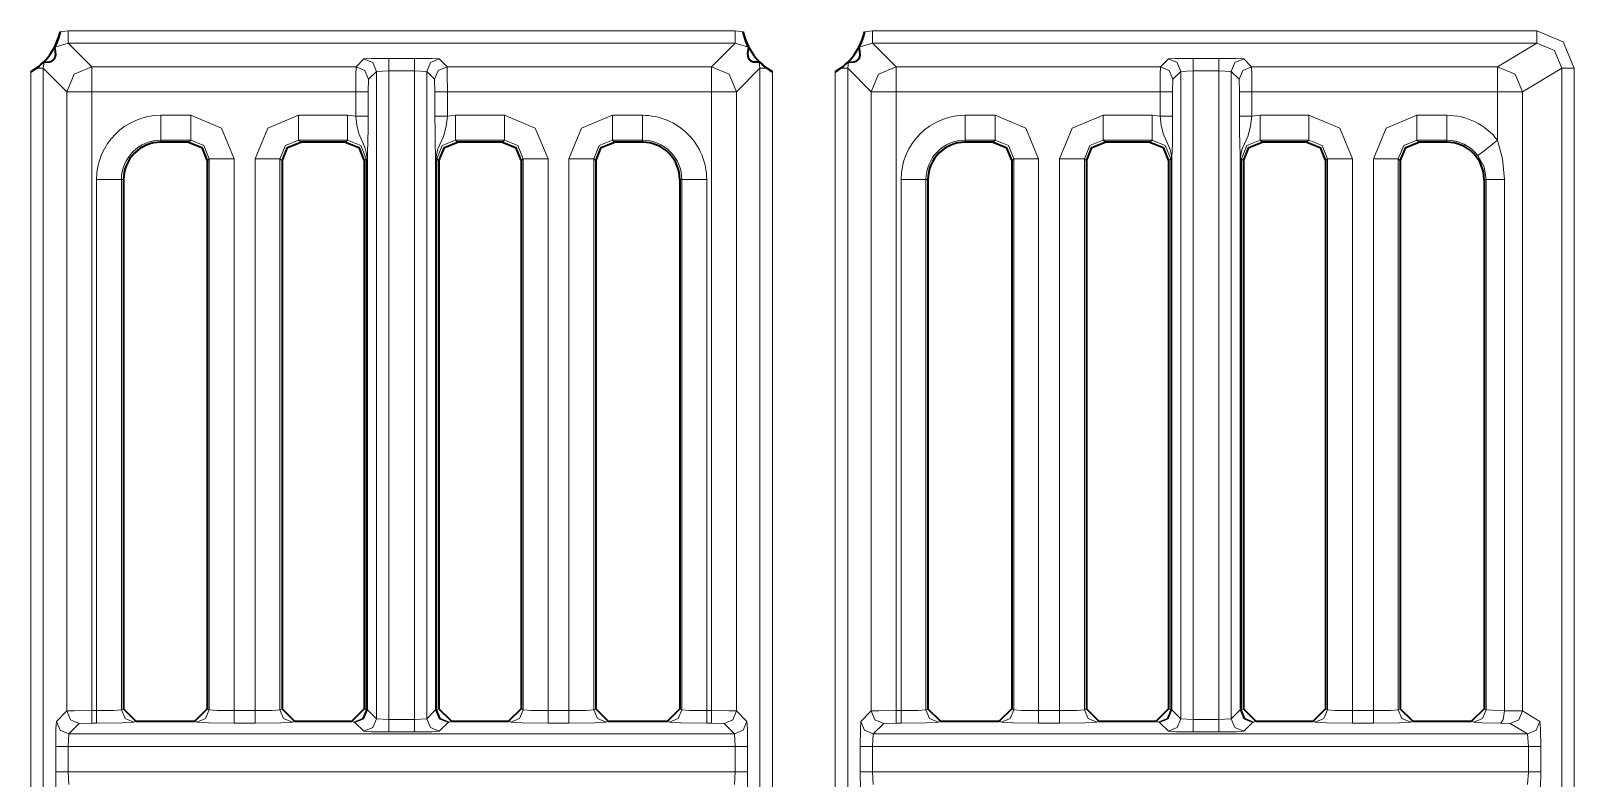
# Model space of a CAD drawing. Header units: millimetres. Extents: x 0 to 2941, y -405 to 1422.
# Drawn here: x 911.6 to 973.5, y 1172.7 to 1202.7 of the extents above; entities that cross this region are included whole.
import ezdxf

# ---------------------------------------------------------------- set-up
doc = ezdxf.new("R2010")
doc.units = ezdxf.units.MM
doc.layers.add('FINE', color=9, linetype='Continuous')
doc.layers.add('OUTLINE', color=7, linetype='Continuous')

msp = doc.modelspace()

# ---------------------------------------------------------------- linework, layer by layer
at = {"layer": 'FINE', "lineweight": 9}
for p, q in [((912.54, 1202.02), (913.079, 1202.178)), ((913.079, 1202.678), (912.756, 1202.642)), ((939.854, 1202.678), (913.079, 1202.678)), ((913.079, 1202.178), (939.854, 1202.178)), ((914.023, 1201.234), (913.079, 1202.178)), ((939.854, 1202.178), (938.91, 1201.234)), ((940.177, 1202.642), (939.854, 1202.678)), ((939.854, 1202.178), (940.393, 1202.02)), ((945.379, 1202.178), (972.044, 1202.178)), ((946.323, 1201.234), (945.379, 1202.178)), ((924.951, 1201.549), (924.636, 1201.234)), ((928.291, 1201.234), (927.976, 1201.549)), ((957.251, 1201.549), (956.936, 1201.234)), ((960.591, 1201.234), (960.276, 1201.549)), ((912.08, 1201.178), (912.113, 1201.433)), ((912.08, 1201.178), (913.023, 1200.234)), ((912.08, 1146.453), (912.08, 1201.178)), ((925.136, 1200.734), (925.451, 1201.049)), ((925.451, 1201.049), (925.951, 1201.075)), ((925.451, 1201.049), (925.451, 1175.058)), ((925.951, 1175.032), (925.951, 1201.075)), ((926.977, 1201.075), (927.476, 1201.049)), ((927.476, 1201.049), (927.792, 1200.734)), ((927.476, 1175.058), (927.476, 1201.049)), ((938.91, 1201.234), (928.291, 1201.234)), ((939.91, 1200.234), (940.854, 1201.178)), ((940.854, 1201.178), (940.854, 1146.453)), ((941.354, 1146.453), (941.354, 1201.033)), ((943.88, 1201.033), (943.88, 1146.453)), ((944.38, 1201.178), (944.412, 1201.433)), ((944.38, 1201.178), (945.323, 1200.234)), ((944.38, 1146.453), (944.38, 1201.178)), ((956.936, 1201.234), (946.323, 1201.234)), ((957.435, 1200.734), (957.751, 1201.049)), ((957.751, 1201.049), (958.251, 1201.075)), ((957.751, 1201.049), (957.751, 1175.058)), ((958.251, 1201.075), (959.276, 1201.075)), ((958.251, 1175.032), (958.251, 1201.075)), ((959.276, 1201.075), (959.276, 1175.032)), ((959.276, 1201.075), (959.776, 1201.049)), ((959.776, 1201.049), (960.091, 1200.734)), ((959.776, 1175.058), (959.776, 1201.049)), ((925.123, 1200.234), (925.136, 1200.734)), ((927.792, 1200.734), (927.804, 1200.234)), ((957.423, 1200.234), (957.435, 1200.734)), ((960.091, 1200.734), (960.104, 1200.234)), ((925.123, 1199.258), (925.123, 1200.234)), ((927.804, 1200.234), (927.804, 1199.258)), ((928.304, 1200.234), (938.91, 1200.234)), ((928.304, 1199.258), (928.304, 1200.234)), ((938.91, 1200.234), (938.91, 1175.386)), ((945.323, 1200.234), (945.323, 1175.373)), ((957.423, 1199.258), (957.423, 1200.234)), ((960.104, 1200.234), (960.104, 1199.258)), ((960.604, 1200.234), (970.471, 1200.234)), ((960.604, 1199.258), (960.604, 1200.234)), ((970.471, 1200.234), (970.471, 1198.286)), ((971.47, 1175.373), (971.47, 1200.234)), ((917.996, 1199.288), (916.799, 1199.288)), ((924.296, 1199.288), (922.331, 1199.288)), ((960.931, 1199.288), (960.604, 1199.258)), ((962.896, 1199.288), (960.931, 1199.288)), ((968.429, 1199.288), (967.231, 1199.288)), ((916.799, 1198.208), (916.799, 1198.29)), ((916.799, 1198.29), (917.996, 1198.29)), ((917.996, 1198.29), (917.915, 1198.208)), ((922.413, 1198.208), (922.331, 1198.29)), ((922.331, 1198.29), (924.296, 1198.29)), ((924.296, 1198.29), (924.215, 1198.208)), ((928.713, 1198.208), (928.631, 1198.29)), ((928.631, 1198.29), (930.596, 1198.29)), ((930.596, 1198.29), (930.515, 1198.208)), ((954.712, 1198.208), (954.631, 1198.29)), ((961.013, 1198.208), (960.931, 1198.29)), ((918.664, 1197.459), (918.745, 1197.541)), ((918.745, 1197.541), (918.745, 1175.423)), ((919.743, 1175.386), (919.743, 1197.541)), ((920.584, 1197.541), (920.584, 1175.386)), ((921.582, 1197.541), (921.664, 1197.459)), ((921.582, 1175.423), (921.582, 1197.541)), ((924.964, 1197.459), (925.045, 1197.541)), ((925.045, 1197.541), (925.045, 1175.423)), ((925.077, 1197.541), (925.077, 1175.415)), ((925.094, 1175.415), (925.094, 1197.541)), ((927.833, 1197.541), (927.833, 1175.415)), ((927.85, 1175.415), (927.85, 1197.541)), ((927.882, 1197.541), (927.964, 1197.459)), ((931.264, 1197.459), (931.345, 1197.541)), ((931.345, 1197.541), (931.345, 1175.423)), ((932.344, 1175.386), (932.344, 1197.541)), ((933.184, 1197.541), (933.184, 1175.386)), ((950.963, 1197.459), (951.045, 1197.541)), ((951.045, 1197.541), (951.045, 1175.423)), ((952.884, 1197.541), (952.884, 1175.386)), ((953.882, 1197.541), (953.963, 1197.459)), ((957.263, 1197.459), (957.345, 1197.541)), ((957.345, 1197.541), (957.345, 1175.423)), ((957.377, 1197.541), (957.377, 1175.415)), ((957.394, 1175.415), (957.394, 1197.541)), ((960.134, 1197.541), (960.134, 1175.415)), ((960.15, 1175.415), (960.15, 1197.541)), ((960.182, 1197.541), (960.263, 1197.459)), ((960.182, 1175.423), (960.182, 1197.541)), ((963.564, 1197.459), (963.645, 1197.541)), ((963.645, 1197.541), (963.645, 1175.423)), ((964.643, 1175.386), (964.643, 1197.541)), ((965.483, 1197.541), (965.483, 1175.386)), ((966.482, 1175.423), (966.482, 1197.541)), ((966.482, 1197.541), (966.564, 1197.459)), ((914.219, 1196.709), (914.219, 1175.386)), ((915.217, 1196.709), (915.299, 1196.709)), ((937.635, 1196.709), (937.716, 1196.709)), ((937.716, 1196.709), (937.716, 1175.423)), ((946.519, 1196.709), (946.519, 1175.386)), ((947.517, 1196.709), (947.599, 1196.709)), ((947.517, 1175.423), (947.517, 1196.709)), ((969.929, 1196.709), (970.015, 1196.709)), ((970.015, 1196.709), (970.015, 1175.421)), ((970.742, 1175.385), (970.742, 1196.709)), ((918.745, 1175.423), (918.664, 1175.464)), ((921.664, 1175.464), (921.582, 1175.423)), ((925.045, 1175.423), (924.964, 1175.464)), ((931.345, 1175.423), (931.264, 1175.464)), ((934.264, 1175.464), (934.182, 1175.423)), ((937.716, 1175.423), (937.635, 1175.464)), ((947.599, 1175.464), (947.517, 1175.423)), ((951.045, 1175.423), (950.963, 1175.464)), ((957.345, 1175.423), (957.263, 1175.464)), ((960.263, 1175.464), (960.182, 1175.423)), ((963.645, 1175.423), (963.564, 1175.464)), ((966.564, 1175.464), (966.482, 1175.423)), ((970.015, 1175.421), (969.929, 1175.464)), ((913.023, 1175.373), (912.603, 1174.953)), ((913.103, 1174.453), (913.523, 1174.873)), ((913.523, 1174.873), (914.023, 1174.886)), ((914.219, 1175.386), (914.023, 1175.386)), ((914.023, 1174.886), (914.219, 1174.886)), ((915.717, 1174.923), (915.799, 1174.964)), ((918.164, 1174.964), (918.246, 1174.923)), ((920.584, 1175.386), (919.743, 1175.386)), ((919.743, 1174.886), (920.584, 1174.886)), ((922.082, 1174.923), (922.163, 1174.964)), ((924.464, 1174.964), (924.546, 1174.923)), ((924.546, 1174.923), (924.594, 1174.915)), ((924.594, 1174.915), (924.951, 1174.558)), ((925.077, 1175.415), (925.045, 1175.423)), ((925.451, 1175.058), (925.094, 1175.415)), ((925.951, 1175.032), (925.451, 1175.058)), ((926.977, 1175.032), (925.951, 1175.032)), ((927.476, 1175.058), (926.977, 1175.032)), ((927.833, 1175.415), (927.476, 1175.058)), ((927.882, 1175.423), (927.85, 1175.415)), ((927.976, 1174.558), (928.333, 1174.915)), ((928.333, 1174.915), (928.382, 1174.923)), ((928.382, 1174.923), (928.464, 1174.964)), ((930.764, 1174.964), (930.846, 1174.923)), ((933.184, 1175.386), (932.344, 1175.386)), ((932.344, 1174.886), (933.184, 1174.886)), ((934.681, 1174.923), (934.763, 1174.964)), ((937.135, 1174.964), (937.217, 1174.923)), ((938.715, 1174.886), (938.91, 1174.886)), ((938.91, 1174.886), (939.41, 1174.873)), ((940.33, 1174.953), (939.91, 1175.373)), ((945.403, 1174.453), (945.823, 1174.873)), ((945.823, 1174.873), (946.323, 1174.886)), ((946.323, 1174.886), (946.519, 1174.886)), ((948.016, 1174.923), (948.099, 1174.964)), ((950.463, 1174.964), (950.546, 1174.923)), ((952.043, 1174.886), (952.884, 1174.886)), ((954.382, 1174.923), (954.464, 1174.964)), ((956.764, 1174.964), (956.846, 1174.923)), ((956.846, 1174.923), (956.894, 1174.915)), ((957.377, 1175.415), (957.345, 1175.423)), ((957.751, 1175.058), (957.394, 1175.415)), ((958.251, 1175.032), (957.751, 1175.058)), ((959.276, 1175.032), (958.251, 1175.032)), ((959.776, 1175.058), (959.276, 1175.032)), ((960.134, 1175.415), (959.776, 1175.058)), ((960.182, 1175.423), (960.15, 1175.415)), ((960.681, 1174.923), (960.764, 1174.964)), ((963.064, 1174.964), (963.146, 1174.923)), ((965.483, 1175.386), (964.643, 1175.386)), ((964.643, 1174.886), (965.483, 1174.886)), ((966.981, 1174.923), (967.064, 1174.964)), ((969.429, 1174.964), (969.515, 1174.921)), ((970.742, 1175.385), (970.015, 1175.421)), ((970.606, 1174.885), (970.97, 1174.874)), ((971.47, 1175.373), (970.742, 1175.385)), ((970.97, 1174.874), (971.671, 1174.453)), ((972.17, 1174.953), (971.47, 1175.373)), ((913.078, 1173.953), (913.103, 1174.453)), ((925.951, 1174.532), (926.977, 1174.532)), ((939.83, 1174.453), (939.856, 1173.953)), ((945.378, 1173.953), (945.403, 1174.453)), ((971.671, 1174.453), (945.403, 1174.453)), ((971.671, 1174.453), (971.713, 1173.953)), ((912.578, 1173.953), (912.578, 1172.928)), ((913.078, 1172.928), (913.078, 1173.953)), ((913.078, 1173.953), (939.856, 1173.953)), ((939.856, 1173.953), (939.856, 1172.928)), ((940.355, 1172.928), (940.355, 1173.953)), ((944.878, 1173.953), (944.878, 1172.928)), ((945.378, 1173.953), (971.713, 1173.953)), ((945.378, 1172.928), (945.378, 1173.953)), ((971.713, 1173.953), (971.713, 1172.928)), ((972.213, 1172.928), (972.213, 1173.953)), ((939.856, 1172.928), (913.078, 1172.928)), ((913.103, 1172.427), (913.078, 1172.928)), ((939.856, 1172.928), (939.83, 1172.427)), ((945.403, 1172.427), (945.378, 1172.928)), ((971.713, 1172.928), (945.378, 1172.928)), ((971.713, 1172.928), (971.671, 1172.427))]:
    msp.add_line(p, q, dxfattribs=at)
for points in [[(913.079, 1202.178), (913.079, 1202.329), (913.079, 1202.678)], [(939.854, 1202.178), (939.854, 1202.329), (939.854, 1202.678)], [(944.84, 1202.02), (945.379, 1202.178), (945.379, 1202.329), (945.379, 1202.678)], [(972.044, 1202.678), (945.379, 1202.678), (945.056, 1202.642)], [(972.044, 1202.178), (970.471, 1201.234), (960.591, 1201.234)], [(972.044, 1202.178), (972.044, 1202.329), (972.044, 1202.678)], [(973.544, 1146.452), (973.544, 1201.179), (973.105, 1202.238), (972.044, 1202.678)], [(972.044, 1202.178), (972.752, 1201.885), (973.044, 1201.179)], [(926.977, 1201.575), (925.951, 1201.575), (925.253, 1201.567), (924.951, 1201.549)], [(925.451, 1201.049), (925.304, 1201.403), (924.951, 1201.549)], [(925.951, 1201.075), (925.951, 1201.424), (925.951, 1201.575)], [(926.977, 1201.075), (926.977, 1201.424), (926.977, 1201.575)], [(927.976, 1201.549), (927.674, 1201.567), (926.977, 1201.575)], [(927.476, 1201.049), (927.623, 1201.403), (927.976, 1201.549)], [(959.276, 1201.575), (958.251, 1201.575), (957.553, 1201.567), (957.251, 1201.549)], [(957.251, 1201.549), (957.604, 1201.403), (957.751, 1201.049)], [(958.251, 1201.575), (958.251, 1201.424), (958.251, 1201.075)], [(959.276, 1201.575), (959.276, 1201.424), (959.276, 1201.075)], [(960.276, 1201.549), (959.974, 1201.567), (959.276, 1201.575)], [(960.276, 1201.549), (959.923, 1201.403), (959.776, 1201.049)], [(911.58, 1201.033), (911.58, 1146.453), (911.768, 1145.726)], [(911.802, 1201.178), (912.001, 1201.178), (912.08, 1201.178)], [(914.023, 1201.234), (913.316, 1200.941), (913.023, 1200.234)], [(924.636, 1201.234), (914.023, 1201.234), (914.023, 1200.932), (914.023, 1200.234)], [(924.636, 1201.234), (924.627, 1200.932), (924.623, 1200.234)], [(925.136, 1200.734), (924.989, 1201.087), (924.636, 1201.234)], [(925.951, 1201.075), (926.977, 1201.075), (926.977, 1175.032)], [(927.792, 1200.734), (927.938, 1201.087), (928.291, 1201.234)], [(928.304, 1200.234), (928.3, 1200.932), (928.291, 1201.234)], [(938.91, 1201.234), (938.91, 1200.932), (938.91, 1200.234)], [(939.91, 1200.234), (939.617, 1200.941), (938.91, 1201.234)], [(940.821, 1201.433), (940.854, 1201.178), (940.932, 1201.178), (941.131, 1201.178)], [(944.38, 1201.178), (944.301, 1201.178), (944.102, 1201.178)], [(946.323, 1201.234), (945.616, 1200.941), (945.323, 1200.234)], [(946.323, 1200.234), (946.323, 1200.932), (946.323, 1201.234)], [(956.936, 1201.234), (956.927, 1200.932), (956.923, 1200.234)], [(956.936, 1201.234), (957.289, 1201.087), (957.435, 1200.734)], [(960.591, 1201.234), (960.238, 1201.087), (960.091, 1200.734)], [(960.604, 1200.234), (960.6, 1200.932), (960.591, 1201.234)], [(970.471, 1200.234), (970.471, 1200.932), (970.471, 1201.234)], [(971.47, 1200.234), (971.177, 1200.941), (970.471, 1201.234)], [(971.47, 1200.234), (973.044, 1201.179), (973.044, 1146.452)], [(973.544, 1201.179), (973.198, 1201.179), (973.044, 1201.179)], [(914.023, 1200.234), (913.325, 1200.234), (913.023, 1200.234), (913.023, 1175.373)], [(914.023, 1175.386), (914.023, 1200.234), (924.623, 1200.234)], [(924.623, 1200.234), (924.623, 1199.258), (924.296, 1199.288)], [(925.123, 1200.234), (924.972, 1200.234), (924.623, 1200.234)], [(927.804, 1200.234), (927.955, 1200.234), (928.304, 1200.234)], [(939.91, 1175.373), (939.91, 1200.234), (939.608, 1200.234), (938.91, 1200.234)], [(946.323, 1200.234), (945.625, 1200.234), (945.323, 1200.234)], [(946.323, 1200.234), (956.923, 1200.234), (956.923, 1199.258), (956.596, 1199.288)], [(946.519, 1175.386), (946.323, 1175.386), (946.323, 1200.234)], [(956.923, 1200.234), (957.272, 1200.234), (957.423, 1200.234)], [(960.604, 1200.234), (960.255, 1200.234), (960.104, 1200.234)], [(970.471, 1200.234), (971.162, 1200.234), (971.47, 1200.234)], [(916.799, 1199.288), (916.799, 1198.6), (916.799, 1198.29)], [(917.996, 1198.29), (917.996, 1198.6), (917.996, 1199.288)], [(919.743, 1197.541), (919.232, 1198.777), (917.996, 1199.288)], [(922.331, 1199.288), (921.095, 1198.777), (920.584, 1197.541)], [(922.331, 1198.29), (922.331, 1198.6), (922.331, 1199.288)], [(924.296, 1198.29), (924.296, 1198.6), (924.296, 1199.288)], [(925.123, 1199.258), (924.972, 1199.258), (924.623, 1199.258)], [(924.623, 1199.258), (924.666, 1198.894), (924.744, 1198.551), (924.969, 1198.033), (925.02, 1197.896), (925.049, 1197.789), (925.072, 1197.644), (925.076, 1197.573), (925.077, 1197.541)], [(925.094, 1197.541), (925.094, 1197.553), (925.094, 1197.58), (925.095, 1197.64), (925.097, 1197.689), (925.099, 1197.763), (925.114, 1198.257), (925.12, 1198.728), (925.123, 1199.258)], [(927.804, 1199.258), (927.955, 1199.258), (928.304, 1199.258)], [(927.804, 1199.258), (927.807, 1198.666), (927.817, 1198.118), (927.83, 1197.71), (927.833, 1197.602), (927.833, 1197.568), (927.833, 1197.541)], [(927.85, 1197.541), (927.852, 1197.611), (927.861, 1197.698), (927.921, 1197.938), (928.143, 1198.437), (928.254, 1198.851), (928.304, 1199.258)], [(930.596, 1199.288), (928.631, 1199.288), (928.304, 1199.258)], [(928.631, 1198.29), (928.631, 1198.6), (928.631, 1199.288)], [(930.596, 1198.29), (930.596, 1198.6), (930.596, 1199.288)], [(932.344, 1197.541), (931.832, 1198.777), (930.596, 1199.288)], [(936.135, 1199.288), (934.931, 1199.288), (933.695, 1198.777), (933.184, 1197.541)], [(934.931, 1199.288), (934.931, 1198.6), (934.931, 1198.29)], [(936.135, 1199.288), (936.135, 1198.6), (936.135, 1198.29)], [(949.099, 1198.29), (949.099, 1198.6), (949.099, 1199.288)], [(950.296, 1198.29), (950.296, 1198.6), (950.296, 1199.288)], [(952.884, 1175.386), (952.043, 1175.386), (952.043, 1197.541), (951.532, 1198.777), (950.296, 1199.288)], [(956.596, 1199.288), (954.631, 1199.288), (953.395, 1198.777), (952.884, 1197.541)], [(954.631, 1198.29), (954.631, 1198.6), (954.631, 1199.288)], [(956.596, 1198.29), (956.596, 1198.6), (956.596, 1199.288)], [(956.923, 1199.258), (957.272, 1199.258), (957.423, 1199.258)], [(956.923, 1199.258), (956.966, 1198.894), (957.044, 1198.551), (957.269, 1198.033), (957.32, 1197.896), (957.349, 1197.789), (957.372, 1197.644), (957.376, 1197.573), (957.377, 1197.541)], [(957.394, 1197.541), (957.394, 1197.553), (957.394, 1197.58), (957.395, 1197.64), (957.397, 1197.689), (957.399, 1197.763), (957.414, 1198.257), (957.42, 1198.728), (957.423, 1199.258)], [(960.604, 1199.258), (960.255, 1199.258), (960.104, 1199.258)], [(960.104, 1199.258), (960.107, 1198.666), (960.117, 1198.118), (960.13, 1197.71), (960.133, 1197.602), (960.133, 1197.568), (960.134, 1197.541)], [(960.15, 1197.541), (960.152, 1197.611), (960.161, 1197.698), (960.221, 1197.938), (960.443, 1198.437), (960.554, 1198.851), (960.604, 1199.258)], [(960.931, 1198.29), (960.931, 1198.6), (960.931, 1199.288)], [(962.896, 1198.29), (962.896, 1198.6), (962.896, 1199.288)], [(964.643, 1197.541), (964.132, 1198.777), (962.896, 1199.288)], [(967.231, 1199.288), (965.995, 1198.777), (965.483, 1197.541)], [(967.231, 1199.288), (967.231, 1198.6), (967.231, 1198.29)], [(968.429, 1199.288), (968.429, 1198.6), (968.429, 1198.29)], [(917.996, 1198.29), (918.527, 1198.072), (918.745, 1197.541)], [(921.582, 1197.541), (921.8, 1198.072), (922.331, 1198.29)], [(924.296, 1198.29), (924.827, 1198.072), (925.045, 1197.541)], [(927.882, 1197.541), (928.1, 1198.072), (928.631, 1198.29)], [(930.596, 1198.29), (931.127, 1198.072), (931.345, 1197.541)], [(934.182, 1197.541), (934.4, 1198.072), (934.931, 1198.29)], [(935.013, 1198.208), (934.931, 1198.29), (936.135, 1198.29), (936.135, 1198.208)], [(949.099, 1198.208), (949.099, 1198.29), (950.296, 1198.29), (950.215, 1198.208)], [(950.296, 1198.29), (950.827, 1198.072), (951.045, 1197.541)], [(953.882, 1197.541), (954.1, 1198.072), (954.631, 1198.29)], [(954.631, 1198.29), (956.596, 1198.29), (956.514, 1198.208)], [(956.596, 1198.29), (957.127, 1198.072), (957.345, 1197.541)], [(960.182, 1197.541), (960.4, 1198.072), (960.931, 1198.29)], [(960.931, 1198.29), (962.896, 1198.29), (962.814, 1198.208)], [(962.896, 1198.29), (963.427, 1198.072), (963.645, 1197.541)], [(966.482, 1197.541), (966.7, 1198.072), (967.231, 1198.29)], [(967.313, 1198.208), (967.231, 1198.29), (968.429, 1198.29), (968.429, 1198.208)], [(970.471, 1198.286), (969.926, 1197.865), (969.68, 1197.675)], [(970.742, 1196.709), (970.671, 1197.544), (970.471, 1198.286)], [(918.745, 1197.541), (919.055, 1197.541), (919.743, 1197.541)], [(921.582, 1197.541), (921.272, 1197.541), (920.584, 1197.541)], [(925.077, 1197.541), (925.056, 1197.541), (925.045, 1197.541)], [(925.094, 1197.541), (925.089, 1197.541), (925.077, 1197.541)], [(927.833, 1197.541), (927.838, 1197.541), (927.85, 1197.541)], [(927.882, 1197.541), (927.871, 1197.541), (927.85, 1197.541)], [(927.964, 1175.464), (927.882, 1175.423), (927.882, 1197.541)], [(932.344, 1197.541), (931.655, 1197.541), (931.345, 1197.541)], [(933.184, 1197.541), (933.872, 1197.541), (934.182, 1197.541)], [(934.182, 1175.423), (934.182, 1197.541), (934.264, 1197.459)], [(951.045, 1197.541), (951.355, 1197.541), (952.043, 1197.541)], [(953.882, 1197.541), (953.572, 1197.541), (952.884, 1197.541)], [(953.963, 1175.464), (953.882, 1175.423), (953.882, 1197.541)], [(957.377, 1197.541), (957.356, 1197.541), (957.345, 1197.541)], [(957.377, 1197.541), (957.389, 1197.541), (957.394, 1197.541)], [(960.15, 1197.541), (960.138, 1197.541), (960.134, 1197.541)], [(960.182, 1197.541), (960.171, 1197.541), (960.15, 1197.541)], [(964.643, 1197.541), (963.955, 1197.541), (963.645, 1197.541)], [(965.483, 1197.541), (966.172, 1197.541), (966.482, 1197.541)], [(969.68, 1197.675), (969.927, 1197.221), (970.015, 1196.709)], [(914.219, 1196.709), (914.907, 1196.709), (915.217, 1196.709)], [(915.299, 1175.464), (915.217, 1175.423), (915.217, 1196.709)], [(937.716, 1196.709), (938.026, 1196.709), (938.715, 1196.709)], [(946.519, 1196.709), (947.207, 1196.709), (947.517, 1196.709)], [(970.742, 1196.709), (970.232, 1196.709), (970.015, 1196.709)], [(912.603, 1174.953), (912.585, 1174.651), (912.578, 1173.953)], [(913.103, 1174.453), (912.75, 1174.6), (912.603, 1174.953)], [(914.023, 1175.386), (913.325, 1175.382), (913.023, 1175.373)], [(913.523, 1174.873), (913.17, 1175.02), (913.023, 1175.373)], [(939.41, 1174.873), (939.83, 1174.453), (913.103, 1174.453)], [(914.023, 1174.886), (914.023, 1175.037), (914.023, 1175.386)], [(915.217, 1175.423), (914.907, 1175.397), (914.219, 1175.386)], [(914.219, 1175.386), (914.219, 1175.037), (914.219, 1174.886)], [(914.219, 1174.886), (915.251, 1174.897), (915.717, 1174.923)], [(915.217, 1175.423), (915.364, 1175.07), (915.717, 1174.923)], [(918.246, 1174.923), (918.598, 1175.07), (918.745, 1175.423)], [(918.246, 1174.923), (918.711, 1174.897), (919.743, 1174.886)], [(919.743, 1175.386), (919.055, 1175.397), (918.745, 1175.423)], [(919.743, 1174.886), (919.743, 1175.037), (919.743, 1175.386)], [(921.582, 1175.423), (921.272, 1175.397), (920.584, 1175.386)], [(920.584, 1175.386), (920.584, 1175.037), (920.584, 1174.886)], [(920.584, 1174.886), (921.616, 1174.897), (922.082, 1174.923)], [(921.582, 1175.423), (921.729, 1175.07), (922.082, 1174.923)], [(924.546, 1174.923), (924.898, 1175.07), (925.045, 1175.423)], [(924.594, 1174.915), (924.934, 1175.063), (925.077, 1175.415)], [(924.594, 1174.915), (924.947, 1175.062), (925.094, 1175.415)], [(924.951, 1174.558), (925.304, 1174.704), (925.451, 1175.058)], [(925.094, 1175.415), (925.089, 1175.415), (925.077, 1175.415)], [(925.951, 1174.532), (925.951, 1174.683), (925.951, 1175.032)], [(926.977, 1174.532), (926.977, 1174.683), (926.977, 1175.032)], [(927.976, 1174.558), (927.623, 1174.704), (927.476, 1175.058)], [(928.333, 1174.915), (927.98, 1175.062), (927.833, 1175.415)], [(927.85, 1175.415), (927.838, 1175.415), (927.833, 1175.415)], [(928.333, 1174.915), (927.993, 1175.063), (927.85, 1175.415)], [(928.382, 1174.923), (928.029, 1175.07), (927.882, 1175.423)], [(930.846, 1174.923), (931.198, 1175.07), (931.345, 1175.423)], [(930.846, 1174.923), (931.311, 1174.897), (932.344, 1174.886)], [(932.344, 1175.386), (931.655, 1175.397), (931.345, 1175.423)], [(932.344, 1174.886), (932.344, 1175.037), (932.344, 1175.386)], [(934.182, 1175.423), (933.872, 1175.397), (933.184, 1175.386)], [(933.184, 1174.886), (933.184, 1175.037), (933.184, 1175.386)], [(933.184, 1174.886), (934.216, 1174.897), (934.681, 1174.923)], [(934.182, 1175.423), (934.329, 1175.07), (934.681, 1174.923)], [(937.217, 1174.923), (937.569, 1175.07), (937.716, 1175.423)], [(937.217, 1174.923), (937.682, 1174.897), (938.715, 1174.886)], [(938.715, 1175.386), (938.026, 1175.397), (937.716, 1175.423)], [(938.715, 1174.886), (938.715, 1175.037), (938.715, 1175.386)], [(938.91, 1174.886), (938.91, 1175.037), (938.91, 1175.386)], [(939.91, 1175.373), (939.608, 1175.382), (938.91, 1175.386)], [(939.41, 1174.873), (939.763, 1175.02), (939.91, 1175.373)], [(939.83, 1174.453), (940.183, 1174.6), (940.33, 1174.953)], [(940.355, 1173.953), (940.348, 1174.651), (940.33, 1174.953)], [(945.323, 1175.373), (944.903, 1174.953), (944.885, 1174.651), (944.878, 1173.953)], [(945.403, 1174.453), (945.05, 1174.6), (944.903, 1174.953)], [(946.323, 1175.386), (945.625, 1175.382), (945.323, 1175.373)], [(945.823, 1174.873), (945.47, 1175.02), (945.323, 1175.373)], [(946.323, 1174.886), (946.323, 1175.037), (946.323, 1175.386)], [(947.517, 1175.423), (947.207, 1175.397), (946.519, 1175.386)], [(946.519, 1175.386), (946.519, 1175.037), (946.519, 1174.886)], [(946.519, 1174.886), (947.551, 1174.897), (948.016, 1174.923)], [(947.517, 1175.423), (947.664, 1175.07), (948.016, 1174.923)], [(950.546, 1174.923), (950.898, 1175.07), (951.045, 1175.423)], [(950.546, 1174.923), (951.011, 1174.897), (952.043, 1174.886)], [(952.043, 1175.386), (951.355, 1175.397), (951.045, 1175.423)], [(952.043, 1174.886), (952.043, 1175.037), (952.043, 1175.386)], [(953.882, 1175.423), (953.572, 1175.397), (952.884, 1175.386)], [(952.884, 1174.886), (952.884, 1175.037), (952.884, 1175.386)], [(952.884, 1174.886), (953.916, 1174.897), (954.382, 1174.923)], [(954.382, 1174.923), (954.029, 1175.07), (953.882, 1175.423)], [(956.846, 1174.923), (957.198, 1175.07), (957.345, 1175.423)], [(956.894, 1174.915), (957.234, 1175.063), (957.377, 1175.415)], [(956.894, 1174.915), (957.247, 1175.062), (957.394, 1175.415)], [(956.894, 1174.915), (957.251, 1174.558), (957.553, 1174.54), (958.251, 1174.532)], [(957.251, 1174.558), (957.604, 1174.704), (957.751, 1175.058)], [(957.394, 1175.415), (957.389, 1175.415), (957.377, 1175.415)], [(958.251, 1174.532), (958.251, 1174.683), (958.251, 1175.032)], [(959.276, 1174.532), (959.276, 1174.683), (959.276, 1175.032)], [(960.276, 1174.558), (959.923, 1174.704), (959.776, 1175.058)], [(960.633, 1174.915), (960.28, 1175.062), (960.134, 1175.415)], [(960.15, 1175.415), (960.138, 1175.415), (960.134, 1175.415)], [(960.633, 1174.915), (960.293, 1175.063), (960.15, 1175.415)], [(960.681, 1174.923), (960.329, 1175.07), (960.182, 1175.423)], [(960.276, 1174.558), (960.633, 1174.915), (960.681, 1174.923)], [(963.146, 1174.923), (963.498, 1175.07), (963.645, 1175.423)], [(963.146, 1174.923), (963.611, 1174.897), (964.643, 1174.886)], [(964.643, 1175.386), (963.955, 1175.397), (963.645, 1175.423)], [(964.643, 1174.886), (964.643, 1175.037), (964.643, 1175.386)], [(966.482, 1175.423), (966.172, 1175.397), (965.483, 1175.386)], [(965.483, 1174.886), (965.483, 1175.037), (965.483, 1175.386)], [(965.483, 1174.886), (966.516, 1174.897), (966.981, 1174.923)], [(966.482, 1175.423), (966.629, 1175.07), (966.981, 1174.923)], [(969.515, 1174.921), (969.868, 1175.068), (970.015, 1175.421)], [(969.515, 1174.921), (969.841, 1174.899), (970.606, 1174.885)], [(970.606, 1174.885), (970.701, 1175.036), (970.742, 1175.385)], [(970.97, 1174.874), (971.323, 1175.02), (971.47, 1175.373)], [(971.671, 1174.453), (972.024, 1174.6), (972.17, 1174.953)], [(972.213, 1173.953), (972.2, 1174.651), (972.17, 1174.953)], [(924.951, 1174.558), (925.253, 1174.54), (925.951, 1174.532)], [(926.977, 1174.532), (927.674, 1174.54), (927.976, 1174.558)], [(958.251, 1174.532), (959.276, 1174.532), (959.974, 1174.54), (960.276, 1174.558)], [(913.078, 1173.953), (912.729, 1173.953), (912.578, 1173.953)], [(939.856, 1173.953), (940.204, 1173.953), (940.355, 1173.953)], [(945.378, 1173.953), (945.029, 1173.953), (944.878, 1173.953)], [(971.713, 1173.953), (972.059, 1173.953), (972.213, 1173.953)], [(913.078, 1172.928), (912.729, 1172.928), (912.578, 1172.928)], [(912.578, 1172.928), (912.585, 1172.23), (912.603, 1171.928)], [(939.856, 1172.928), (940.204, 1172.928), (940.355, 1172.928)], [(940.33, 1171.928), (940.348, 1172.23), (940.355, 1172.928)], [(945.378, 1172.928), (945.029, 1172.928), (944.878, 1172.928)], [(944.878, 1172.928), (944.885, 1172.23), (944.903, 1171.928)], [(971.713, 1172.928), (972.059, 1172.928), (972.213, 1172.928)], [(972.17, 1171.928), (972.2, 1172.23), (972.213, 1172.928)]]:
    msp.add_lwpolyline(points, dxfattribs=at)
for points in [[(916.799, 1199.288, 0.414184), (914.219, 1196.709)], [(938.91, 1175.386), (938.715, 1175.386), (938.715, 1196.709, 0.414253), (936.135, 1199.288)], [(950.296, 1199.288), (949.099, 1199.288, 0.414184), (946.519, 1196.709)], [(970.471, 1198.286, 0.232345), (968.429, 1199.288)], [(916.799, 1198.29, 0.414214), (915.217, 1196.709)], [(937.716, 1196.709, 0.41423), (936.135, 1198.29)], [(949.099, 1198.29, 0.414182), (947.517, 1196.709)], [(969.68, 1197.676, 0.232158), (968.429, 1198.29)]]:
    msp.add_lwpolyline(points, format="xyb", dxfattribs=at)
at = {"layer": 'OUTLINE', "lineweight": 40}
for p, q in [((941.354, 1201.033), (941.131, 1201.178)), ((944.102, 1201.178), (943.88, 1201.033)), ((917.915, 1198.208), (916.799, 1198.208)), ((924.215, 1198.208), (922.413, 1198.208)), ((930.515, 1198.208), (928.713, 1198.208)), ((936.135, 1198.208), (935.013, 1198.208)), ((956.514, 1198.208), (954.712, 1198.208)), ((962.814, 1198.208), (961.013, 1198.208)), ((968.429, 1198.208), (967.313, 1198.208)), ((918.664, 1197.459), (918.664, 1175.464)), ((921.664, 1197.459), (921.664, 1175.464)), ((924.964, 1197.459), (924.964, 1175.464)), ((927.964, 1197.459), (927.964, 1175.464)), ((931.264, 1197.459), (931.264, 1175.464)), ((934.264, 1197.459), (934.264, 1175.464)), ((950.963, 1197.459), (950.963, 1175.464)), ((953.963, 1197.459), (953.963, 1175.464)), ((957.263, 1197.459), (957.263, 1175.464)), ((960.263, 1197.459), (960.263, 1175.464)), ((963.564, 1197.459), (963.564, 1175.464)), ((966.564, 1197.459), (966.564, 1175.464)), ((915.299, 1196.709), (915.299, 1175.464)), ((937.635, 1196.709), (937.635, 1175.464)), ((947.599, 1196.709), (947.599, 1175.464)), ((915.799, 1174.964), (915.299, 1175.464)), ((918.664, 1175.464), (918.164, 1174.964)), ((922.163, 1174.964), (921.664, 1175.464)), ((924.964, 1175.464), (924.464, 1174.964)), ((928.464, 1174.964), (927.964, 1175.464)), ((931.264, 1175.464), (930.764, 1174.964)), ((934.763, 1174.964), (934.264, 1175.464)), ((937.635, 1175.464), (937.135, 1174.964)), ((948.099, 1174.964), (947.599, 1175.464)), ((950.963, 1175.464), (950.463, 1174.964)), ((954.464, 1174.964), (953.963, 1175.464)), ((957.263, 1175.464), (956.764, 1174.964)), ((960.764, 1174.964), (960.263, 1175.464)), ((963.564, 1175.464), (963.064, 1174.964)), ((967.064, 1174.964), (966.564, 1175.464)), ((915.799, 1174.964), (918.164, 1174.964)), ((922.163, 1174.964), (924.464, 1174.964)), ((928.464, 1174.964), (930.764, 1174.964)), ((934.763, 1174.964), (937.135, 1174.964)), ((948.099, 1174.964), (950.463, 1174.964)), ((954.464, 1174.964), (956.764, 1174.964)), ((960.764, 1174.964), (963.064, 1174.964)), ((967.064, 1174.964), (969.429, 1174.964))]:
    msp.add_line(p, q, dxfattribs=at)
for points in [[(911.58, 1201.033, 0.207927), (912.756, 1202.642)], [(940.177, 1202.642, 0.207918), (941.353, 1201.033)], [(943.88, 1201.033, 0.207942), (945.056, 1202.642)], [(916.799, 1198.208, 0.414163), (915.299, 1196.709)], [(937.635, 1196.709, 0.414281), (936.135, 1198.208)], [(950.215, 1198.208), (949.099, 1198.208, 0.414146), (947.599, 1196.709)], [(969.929, 1196.709, 0.414298), (968.429, 1198.208)]]:
    msp.add_lwpolyline(points, format="xyb", dxfattribs=at)
for points in [[(912.756, 1202.642), (912.69, 1202.401), (912.624, 1202.217), (912.568, 1202.085), (912.546, 1202.036), (912.54, 1202.02)], [(940.393, 1202.02), (940.386, 1202.039), (940.357, 1202.104), (940.289, 1202.27), (940.217, 1202.488), (940.177, 1202.642)], [(945.056, 1202.642), (944.99, 1202.401), (944.924, 1202.217), (944.868, 1202.085), (944.846, 1202.036), (944.84, 1202.02)], [(912.113, 1201.433), (912.178, 1201.425), (912.324, 1201.431), (912.418, 1201.46), (912.495, 1201.515), (912.507, 1201.528), (912.512, 1201.535), (912.514, 1201.537), (912.516, 1201.54), (912.518, 1201.543), (912.52, 1201.545), (912.522, 1201.548), (912.528, 1201.556), (912.539, 1201.576), (912.558, 1201.619), (912.579, 1201.717), (912.553, 1201.971), (912.54, 1202.02)], [(940.393, 1202.02), (940.374, 1201.946), (940.352, 1201.776), (940.362, 1201.665), (940.397, 1201.57), (940.407, 1201.555), (940.411, 1201.548), (940.413, 1201.545), (940.415, 1201.543), (940.417, 1201.54), (940.418, 1201.538), (940.42, 1201.536), (940.423, 1201.532), (940.431, 1201.523), (940.448, 1201.505), (940.488, 1201.475), (940.585, 1201.436), (940.82, 1201.433)], [(944.412, 1201.433), (944.478, 1201.425), (944.624, 1201.431), (944.718, 1201.46), (944.795, 1201.515), (944.807, 1201.528), (944.812, 1201.535), (944.814, 1201.537), (944.816, 1201.54), (944.818, 1201.543), (944.82, 1201.545), (944.822, 1201.548), (944.828, 1201.556), (944.839, 1201.576), (944.858, 1201.619), (944.879, 1201.717), (944.853, 1201.971), (944.84, 1202.02)], [(912.113, 1201.433), (912.097, 1201.421), (912.046, 1201.375), (911.912, 1201.261), (911.802, 1201.178), (911.58, 1201.033)], [(941.131, 1201.178), (940.96, 1201.312), (940.869, 1201.391), (940.832, 1201.424), (940.821, 1201.433)], [(944.412, 1201.433), (944.397, 1201.421), (944.346, 1201.375), (944.212, 1201.261), (944.102, 1201.178)], [(917.915, 1198.208), (918.444, 1197.989), (918.664, 1197.459)], [(921.664, 1197.459), (921.883, 1197.989), (922.413, 1198.208)], [(924.215, 1198.208), (924.744, 1197.989), (924.964, 1197.459)], [(927.964, 1197.459), (928.183, 1197.989), (928.713, 1198.208)], [(930.515, 1198.208), (931.044, 1197.989), (931.264, 1197.459)], [(934.264, 1197.459), (934.483, 1197.989), (935.013, 1198.208)], [(950.215, 1198.208), (950.744, 1197.989), (950.963, 1197.459)], [(953.963, 1197.459), (954.183, 1197.989), (954.712, 1198.208)], [(956.514, 1198.208), (957.044, 1197.989), (957.263, 1197.459)], [(960.263, 1197.459), (960.483, 1197.989), (961.013, 1198.208)], [(962.814, 1198.208), (963.344, 1197.989), (963.564, 1197.459)], [(966.564, 1197.459), (966.783, 1197.989), (967.313, 1198.208)], [(969.929, 1196.709), (969.929, 1175.464), (969.429, 1174.964)]]:
    msp.add_lwpolyline(points, dxfattribs=at)

doc.saveas('drawing.dxf')
